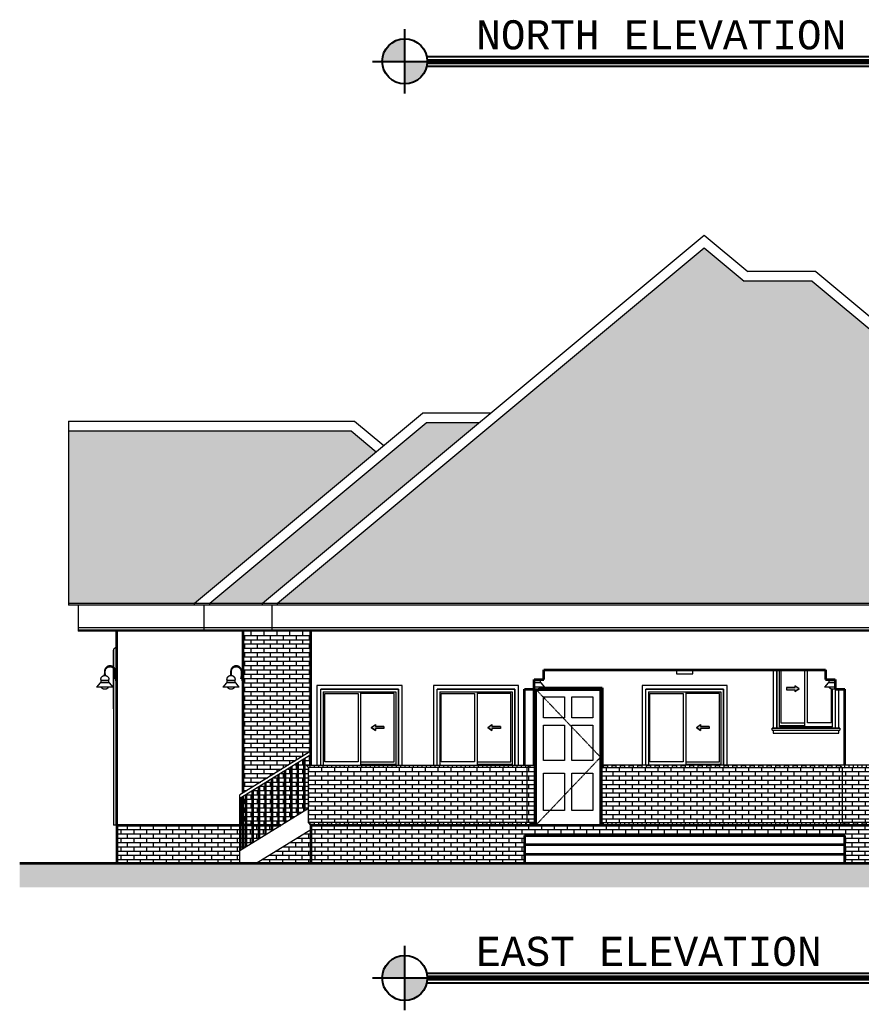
# Model space of a CAD drawing. Header units: inches. Extents: x 8351 to 42256, y 21052 to 33437.
# Drawn here: x 26727 to 27247, y 23589 to 24201 of the extents above; entities that cross this region are included whole.
import ezdxf

# ---------------------------------------------------------------- set-up
doc = ezdxf.new("R2010")
doc.units = ezdxf.units.IN
doc.header["$MEASUREMENT"] = 0
doc.linetypes.add('Dash 1_16_', pattern=[0.125, 0.0625, -0.0625])
for name, color, linetype, lineweight in [('A-CLNG', 13, 'Continuous', 13), ('A-DETL-GENF', 92, 'Continuous', 9), ('A-DOOR', 10, 'Continuous', 13), ('A-DOOR-FRAM', 31, 'Continuous', 20), ('A-FLOR-HRAL', 11, 'Continuous', 9), ('A-FLOR-PATT', 8, 'Continuous', 13), ('A-GENM', 13, 'Continuous', 9), ('A-GLAZ', 160, 'Continuous', 13), ('A-ROOF', 7, 'Continuous', 9), ('A-WALL', 7, 'Continuous', 35), ('A-WALL-PATT', 111, 'Continuous', 13), ('E-LITE-EQPM', 33, 'Continuous', 9), ('S-STRS', 14, 'Continuous', 9)]:
    doc.layers.add(name, color=color, linetype=linetype, lineweight=lineweight)
doc.styles.get("Standard").update_dxf_attribs({"font": 'consolab.ttf', "height": 11})
pattern_1 = [(0, (26909.6812, 23703.07), (0, 2.667), []), (90, (26909.6812, 23703.07), (-4, 2.667), [2.667, -2.667])]
pattern_2 = [(0, (27329.2882, 23679.07), (0, 2.667), []), (90, (27329.2882, 23679.07), (-4, 2.667), [2.667, -2.667])]
pattern_3 = [(0, (-422.607, 0), (0, 2.667), []), (90, (-422.607, 0), (-4, 2.667), [2.667, -2.667])]
pattern_4 = [(0, (105.393, 0), (0, 2.667), []), (90, (105.393, 0), (-4, 2.667), [2.667, -2.667])]

# ---------------------------------------------------------------- blocks, each defined once
blk = doc.blocks.new('M_Window-Sliding-Double - 1500 x 1200mm 2-328427-East')
at = {"layer": 'A-DETL-GENF', "lineweight": 13}
blk.add_hatch(color=256, dxfattribs=at).paths.add_polyline_path([(-310.73, 58.54), (-310.73, 59.72), (-305.48, 59.72), (-305.48, 61.03), (-310.73, 61.03), (-310.73, 62.21), (-313.36, 60.38)], flags=0)
at = {"layer": 'A-DETL-GENF'}
for p, q in [((-313.36, 60.38), (-310.73, 62.21)), ((-313.36, 60.38), (-310.73, 62.21)), ((-310.73, 62.21), (-310.73, 61.03)), ((-310.73, 62.21), (-310.73, 61.03)), ((-313.36, 60.38), (-310.73, 58.54)), ((-310.73, 58.54), (-313.36, 60.38)), ((-305.48, 61.03), (-310.73, 61.03)), ((-310.73, 61.03), (-305.48, 61.03)), ((-310.73, 59.72), (-310.73, 58.54)), ((-305.48, 59.72), (-310.73, 59.72)), ((-310.73, 59.72), (-310.73, 58.54)), ((-305.48, 59.72), (-310.73, 59.72)), ((-305.48, 61.03), (-305.48, 59.72)), ((-305.48, 61.03), (-305.48, 59.72))]:
    blk.add_line(p, q, dxfattribs=at)
at = {"layer": 'A-GLAZ', "lineweight": 9}
for p, q in [((-296.61, 84), (-344.61, 84)), ((-344.61, 37), (-344.61, 84)), ((-343, 82.39), (-343, 37)), ((-343, 82.39), (-298.22, 82.39)), ((-342.11, 81.5), (-321.48, 81.5)), ((-342.11, 39.25), (-342.11, 81.5)), ((-321.48, 81.5), (-321.48, 39.25)), ((-319.73, 37), (-319.73, 82.39)), ((-299.11, 81.5), (-319.73, 81.5)), ((-299.11, 39.25), (-299.11, 81.5)), ((-298.22, 82.39), (-298.22, 37)), ((-296.61, 37), (-296.61, 84)), ((-321.48, 39.25), (-342.11, 39.25)), ((-319.73, 39.25), (-299.11, 39.25)), ((-298.22, 37.5), (-319.73, 37.5)), ((-298.22, 37.5), (-319.73, 37.5))]:
    blk.add_line(p, q, dxfattribs=at)
blk = doc.blocks.new('M_Trim-Window-Exterior-Flat - with Sill-328430-East')
at = {"layer": 'A-GENM'}
for p, q in [((-294.24, 86.36), (-346.97, 86.36)), ((-346.97, 86.36), (-346.97, 37)), ((-294.24, 37), (-294.24, 86.36)), ((-344.61, 37), (-344.61, 84)), ((-344.61, 84), (-296.61, 84)), ((-296.61, 84), (-296.61, 37))]:
    blk.add_line(p, q, dxfattribs=at)
blk = doc.blocks.new('M_Window-Sliding-Double - 1500 x 1200mm 3-319820-East')
at = {"layer": 'A-DETL-GENF', "lineweight": 13}
blk.add_hatch(color=256, dxfattribs=at).paths.add_polyline_path([(-123.48, 82.54), (-120.86, 84.38), (-123.48, 86.21), (-123.48, 85.03), (-128.73, 85.03), (-128.73, 83.72), (-123.48, 83.72)], flags=0)
at = {"layer": 'A-DETL-GENF'}
for p, q in [((-123.48, 86.21), (-123.48, 85.03)), ((-120.86, 84.38), (-123.48, 86.21)), ((-120.86, 84.38), (-123.48, 86.21)), ((-123.48, 86.21), (-123.48, 85.03)), ((-128.73, 85.03), (-128.73, 83.72)), ((-128.73, 85.03), (-123.48, 85.03)), ((-123.48, 85.03), (-128.73, 85.03)), ((-128.73, 85.03), (-128.73, 83.72)), ((-128.73, 83.72), (-123.48, 83.72)), ((-128.73, 83.72), (-123.48, 83.72)), ((-120.86, 84.38), (-123.48, 82.54)), ((-123.48, 82.54), (-120.86, 84.38)), ((-123.48, 83.72), (-123.48, 82.54)), ((-123.48, 83.72), (-123.48, 82.54))]:
    blk.add_line(p, q, dxfattribs=at)
at = {"layer": 'A-GLAZ', "lineweight": 9}
for p, q in [((-134.61, 96), (-134.61, 60)), ((-133, 60.75), (-133, 96)), ((-132.11, 96), (-132.11, 63.25)), ((-117.48, 96), (-117.48, 60.75)), ((-115.73, 63.25), (-115.73, 96)), ((-101.11, 84.25), (-101.11, 63.25)), ((-100.22, 60.75), (-100.22, 84.06)), ((-98.61, 84), (-98.61, 60)), ((-117.48, 61.5), (-133, 61.5)), ((-117.48, 61.5), (-133, 61.5)), ((-132.11, 63.25), (-117.48, 63.25)), ((-101.11, 63.25), (-115.73, 63.25)), ((-98.61, 60), (-134.61, 60)), ((-100.22, 60.75), (-133, 60.75))]:
    blk.add_line(p, q, dxfattribs=at)
blk = doc.blocks.new('M_Trim-Window-Exterior-Flat - with Sill-319823-East')
at = {"layer": 'A-GENM'}
for p, q in [((-136.97, 96), (-136.97, 60)), ((-134.61, 60), (-134.61, 96)), ((-98.61, 84), (-98.61, 60)), ((-96.24, 60), (-96.24, 84)), ((-137.47, 59.9), (-137.47, 60)), ((-137.47, 60), (-95.74, 60)), ((-137.47, 58.82), (-137.47, 59.9)), ((-95.74, 59.9), (-137.47, 59.9)), ((-137.47, 58.82), (-95.74, 58.82)), ((-136.97, 60), (-134.61, 60)), ((-136.97, 58.82), (-136.97, 56.83)), ((-136.97, 56.83), (-96.24, 56.83)), ((-98.61, 60), (-96.24, 60)), ((-96.24, 56.83), (-96.24, 58.82)), ((-95.74, 60), (-95.74, 59.9)), ((-95.74, 59.9), (-95.74, 58.82))]:
    blk.add_line(p, q, dxfattribs=at)
blk = doc.blocks.new('M_Door-Interior-Single-6_Panel-Wood - M_Door-Interior-Single-6_Panel-Wood-335759-East')
at = {"layer": 'A-DOOR', "linetype": 'Dash 1_16_', "lineweight": 9}
for p, q in [((-283.61, 84), (-243.61, 42)), ((-243.61, 42), (-283.61, 0))]:
    blk.add_line(p, q, dxfattribs=at)
at = {"layer": 'A-DOOR', "lineweight": 9}
for p, q in [((-278.88, 66.26), (-278.88, 79.28)), ((-278.88, 79.28), (-265.87, 79.28)), ((-265.87, 79.28), (-265.87, 66.26)), ((-261.34, 79.28), (-248.33, 79.28)), ((-261.34, 66.26), (-261.34, 79.28)), ((-248.33, 79.28), (-248.33, 66.26)), ((-265.87, 66.26), (-278.88, 66.26)), ((-278.88, 39.94), (-278.88, 61.74)), ((-278.88, 61.74), (-265.87, 61.74)), ((-265.87, 61.74), (-265.87, 39.94)), ((-248.33, 66.26), (-261.34, 66.26)), ((-261.34, 39.94), (-261.34, 61.74)), ((-261.34, 61.74), (-248.33, 61.74)), ((-248.33, 61.74), (-248.33, 39.94)), ((-265.87, 39.94), (-278.88, 39.94)), ((-248.33, 39.94), (-261.34, 39.94)), ((-278.88, 9.06), (-278.88, 32.06)), ((-278.88, 32.06), (-265.87, 32.06)), ((-265.87, 32.06), (-265.87, 9.06)), ((-261.34, 32.06), (-248.33, 32.06)), ((-261.34, 9.06), (-261.34, 32.06)), ((-248.33, 32.06), (-248.33, 9.06)), ((-265.87, 9.06), (-278.88, 9.06)), ((-248.33, 9.06), (-261.34, 9.06))]:
    blk.add_line(p, q, dxfattribs=at)
at = {"layer": 'A-DOOR-FRAM'}
for p, q in [((-284.59, 84.5), (-284.59, 37)), ((-283.61, 84), (-243.61, 84)), ((-283.61, 0), (-283.61, 84)), ((-283.11, 83.5), (-244.11, 83.5)), ((-283.11, 0), (-283.11, 83.5)), ((-242.62, 84.98), (-281.23, 84.98)), ((-244.11, 83.5), (-244.11, 0)), ((-243.61, 84), (-243.61, 0)), ((-242.62, 84.98), (-242.62, 37))]:
    blk.add_line(p, q, dxfattribs=at)
blk = doc.blocks.new('Generic Models 1 - Generic Models 1-342427-East')
at = {"layer": 'A-GENM'}
for p in [(-544.61, 72), (-542.61, 0)]:
    blk.add_line(p, (-544.61, 0), dxfattribs=at)
at = {"layer": 'A-GENM', "flags": 128}
for points in [[(-544.61, 108), (-544.6, 108.08), (-544.6, 108.16), (-544.59, 108.24), (-544.58, 108.32), (-544.57, 108.4), (-544.55, 108.48), (-544.53, 108.55), (-544.51, 108.63), (-544.48, 108.7), (-544.45, 108.78), (-544.42, 108.85), (-544.38, 108.92), (-544.34, 108.99), (-544.3, 109.06), (-544.26, 109.13), (-544.21, 109.19), (-544.16, 109.26), (-544.11, 109.32), (-544.06, 109.38), (-544, 109.43), (-543.94, 109.49), (-543.88, 109.54), (-543.82, 109.59), (-543.75, 109.64), (-543.69, 109.68), (-543.62, 109.72), (-543.55, 109.76), (-543.48, 109.8), (-543.41, 109.83), (-543.33, 109.86), (-543.26, 109.89), (-543.18, 109.92), (-543.1, 109.94), (-543.03, 109.96), (-542.95, 109.97), (-542.87, 109.98), (-542.79, 109.99), (-542.71, 110), (-542.63, 110), (-542.61, 110)], [(-544.61, 97.62), (-544.61, 97.82), (-544.61, 98.81), (-544.61, 99.75), (-544.61, 100.64), (-544.61, 101.49), (-544.61, 102.29), (-544.61, 103.05), (-544.61, 103.75), (-544.61, 104.4), (-544.61, 105), (-544.61, 105.55), (-544.61, 106.05), (-544.61, 106.49), (-544.61, 106.87), (-544.61, 107.2), (-544.61, 107.48), (-544.61, 107.69), (-544.61, 107.85), (-544.61, 107.95), (-544.61, 108), (-544.61, 108)], [(-544.61, 108), (-544.61, 107.97), (-544.61, 107.88), (-544.61, 107.74), (-544.61, 107.54), (-544.61, 107.28), (-544.61, 106.97), (-544.61, 106.6), (-544.61, 106.17), (-544.61, 105.69), (-544.61, 105.16), (-544.61, 104.57), (-544.61, 103.93), (-544.61, 103.24), (-544.61, 102.5), (-544.61, 101.71), (-544.61, 100.88), (-544.61, 99.99), (-544.61, 99.07), (-544.61, 98.09), (-544.61, 97.62)], [(-544.61, 72), (-544.61, 73.44), (-544.61, 74.88), (-544.61, 76.31), (-544.61, 77.74), (-544.61, 79.15), (-544.61, 80.56), (-544.61, 81.95), (-544.61, 83.32), (-544.61, 84.68), (-544.61, 86.02), (-544.61, 87.33), (-544.61, 88.62), (-544.61, 89.89), (-544.61, 91.12), (-544.61, 92.33), (-544.61, 93.5), (-544.61, 94.64), (-544.61, 95.74), (-544.61, 96.8), (-544.61, 96.95)], [(-544.61, 96.95), (-544.61, 96.03), (-544.61, 94.94), (-544.61, 93.81), (-544.61, 92.65), (-544.61, 91.45), (-544.61, 90.22), (-544.61, 88.97), (-544.61, 87.68), (-544.61, 86.38), (-544.61, 85.04), (-544.61, 83.69), (-544.61, 82.32), (-544.61, 80.93), (-544.61, 79.53), (-544.61, 78.12), (-544.61, 76.7), (-544.61, 75.26), (-544.61, 73.83), (-544.61, 72.39), (-544.61, 72)]]:
    blk.add_lwpolyline(points, dxfattribs=at)
blk = doc.blocks.new('Generic Models 2 - Generic Models 2-343032-East')
at = {"layer": 'A-GENM'}
h = blk.add_hatch(dxfattribs=at)
h.set_pattern_fill('FP_5', color=256, style=0, pattern_type=2)
h.set_pattern_definition([(90, (-422.607, -28), (-2.667, 2e-16), []), (180, (-422.607, -28), (-2.667, -2.828), [2.667, -2.667])])
h.paths.add_polyline_path([(-289.02, 35.59), (-287.61, 37), (-425.61, 37), (-424.19, 35.59), (-309.51, 35.59)], flags=0)
h = blk.add_hatch(dxfattribs=at)
h.set_pattern_fill('FP_7', color=256, style=0, pattern_type=2)
h.set_pattern_definition([(90, (-422.607, 8), (-2.667, 2e-16), []), (180, (-422.607, 8), (-2.667, -2.828), [2.667, -2.667])])
h.paths.add_polyline_path([(-289.02, 35.59), (-284.59, 35.59), (-284.59, 37), (-287.61, 37)], flags=0)
h = blk.add_hatch(dxfattribs=at)
h.set_pattern_fill('FP_4', color=256, style=0, pattern_type=2)
h.set_pattern_definition(pattern_3)
h.paths.add_polyline_path([(-379.02, 1.59), (-289.02, 1.59), (-289.02, 35.59), (-424.19, 35.59), (-424.19, 1.59), (-390.19, 1.59)], flags=0)
h = blk.add_hatch(dxfattribs=at)
h.set_pattern_fill('FP_4', color=256, style=0, pattern_type=2)
h.set_pattern_definition(pattern_3)
h.paths.add_polyline_path([(-284.59, 1.59), (-284.59, 35.59), (-289.02, 35.59), (-289.02, 1.59)], flags=0)
h = blk.add_hatch(dxfattribs=at)
h.set_pattern_fill('FP_3', color=256, style=0, pattern_type=2)
h.set_pattern_definition([(90, (-422.607, -45), (-2.667, 2e-16), []), (180, (-422.607, -45), (-2.667, -2.828), [2.667, -2.667])])
h.paths.add_polyline_path([(-379.02, 0), (-290.61, 0), (-289.02, 1.59), (-424.19, 1.59), (-422.61, 0), (-413.77, 0)], flags=0)
h = blk.add_hatch(dxfattribs=at)
h.set_pattern_fill('FP_6', color=256, style=0, pattern_type=2)
h.set_pattern_definition([(90, (-422.607, -9), (-2.667, 2e-16), []), (180, (-422.607, -9), (-2.667, -2.828), [2.667, -2.667])])
h.paths.add_polyline_path([(-290.61, 0), (-284.59, 0), (-284.59, 1.59), (-289.02, 1.59)], flags=0)
for p, q in [((-424.19, 35.59), (-425.61, 37)), ((-425.61, 37), (-287.61, 37)), ((-289.02, 35.59), (-287.61, 37)), ((-287.61, 37), (-284.59, 37)), ((-284.59, 37), (-284.59, 35.59)), ((-424.19, 1.59), (-424.19, 35.59)), ((-289.02, 35.59), (-424.19, 35.59)), ((-289.02, 1.59), (-289.02, 35.59)), ((-284.59, 35.59), (-289.02, 35.59)), ((-284.59, 35.59), (-284.59, 1.59)), ((-422.61, 0), (-424.19, 1.59)), ((-289.02, 1.59), (-424.19, 1.59)), ((-290.61, 0), (-289.02, 1.59)), ((-284.59, 1.59), (-289.02, 1.59)), ((-284.59, 1.59), (-284.59, 0)), ((-290.61, 0), (-422.61, 0))]:
    blk.add_line(p, q, dxfattribs=at)
blk = doc.blocks.new('Generic Models 3 - Generic Models 2-343092-East')
at = {"layer": 'A-GENM'}
h = blk.add_hatch(dxfattribs=at)
h.set_pattern_fill('FP_11', color=256, style=0, pattern_type=2)
h.set_pattern_definition([(90, (105.393, -55), (-2.667, 2e-16), []), (180, (105.393, -55), (-2.667, -2.828), [2.667, -2.667])])
h.paths.add_polyline_path([(-170.48, 35.59), (-94.19, 35.59), (-95.61, 37), (-242.62, 37), (-242.62, 35.59), (-240, 35.59)], flags=0)
h = blk.add_hatch(dxfattribs=at)
h.set_pattern_fill('FP_9', color=256, style=0, pattern_type=2)
h.set_pattern_definition([(90, (105.393, -91), (-2.667, 2e-16), []), (180, (105.393, -91), (-2.667, -2.828), [2.667, -2.667])])
h.paths.add_polyline_path([(-94.19, 35.59), (106.98, 35.59), (108.39, 37), (-95.61, 37)], flags=0)
h = blk.add_hatch(dxfattribs=at)
h.set_pattern_fill('FP_10', color=256, style=0, pattern_type=2)
h.set_pattern_definition(pattern_4)
h.paths.add_polyline_path([(-95.61, 1.59), (-94.19, 1.59), (-94.19, 35.59), (-242.62, 35.59), (-242.62, 1.59), (-100.97, 1.59)], flags=0)
h = blk.add_hatch(dxfattribs=at)
h.set_pattern_fill('FP_10', color=256, style=0, pattern_type=2)
h.set_pattern_definition(pattern_4)
h.paths.add_polyline_path([(72.98, 1.59), (106.98, 1.59), (106.98, 35.59), (-94.19, 35.59), (-94.19, 1.59), (38.05, 1.59)], flags=0)
h = blk.add_hatch(dxfattribs=at)
h.set_pattern_fill('FP_12', color=256, style=0, pattern_type=2)
h.set_pattern_definition([(90, (105.393, -72), (-2.667, 2e-16), []), (180, (105.393, -72), (-2.667, -2.828), [2.667, -2.667])])
h.paths.add_polyline_path([(-105.11, 0), (-92.61, 0), (-94.19, 1.59), (-242.62, 1.59), (-242.62, 0), (-170.48, 0)], flags=0)
h = blk.add_hatch(dxfattribs=at)
h.set_pattern_fill('FP_8', color=256, style=0, pattern_type=2)
h.set_pattern_definition([(90, (105.393, -108), (-2.667, 2e-16), []), (180, (105.393, -108), (-2.667, -2.828), [2.667, -2.667])])
h.paths.add_polyline_path([(38.05, 0), (105.39, 0), (106.98, 1.59), (-94.19, 1.59), (-92.61, 0), (-31.46, 0)], flags=0)
for p, q in [((-242.62, 35.59), (-242.62, 37)), ((-95.61, 37), (-242.62, 37)), ((108.39, 37), (-95.61, 37)), ((-95.61, 37), (-94.19, 35.59)), ((108.39, 37), (106.98, 35.59)), ((-242.62, 1.59), (-242.62, 35.59)), ((-242.62, 35.59), (-94.19, 35.59)), ((-94.19, 35.59), (106.98, 35.59)), ((-94.19, 35.59), (-94.19, 1.59)), ((106.98, 35.59), (106.98, 1.59)), ((-242.62, 0), (-242.62, 1.59)), ((-242.62, 1.59), (-94.19, 1.59)), ((106.98, 1.59), (-94.19, 1.59)), ((-94.19, 1.59), (-92.61, 0)), ((106.98, 1.59), (105.39, 0)), ((105.39, 0), (-92.61, 0))]:
    blk.add_line(p, q, dxfattribs=at)
blk = doc.blocks.new('Railing - 3_4_-344619-East')
at = {"layer": 'A-FLOR-HRAL'}
for p, q in [((-426.98, 8.69), (-426.98, 40.72)), ((-426.23, 9.15), (-426.23, 41.18))]:
    blk.add_line(p, q, dxfattribs=at)
blk = doc.blocks.new('Railing - 3_4_-344617-East')
at = {"layer": 'A-FLOR-HRAL'}
for p, q in [((-430.98, 6.24), (-430.98, 38.26)), ((-430.23, 6.7), (-430.23, 38.72))]:
    blk.add_line(p, q, dxfattribs=at)
blk = doc.blocks.new('Railing - 3_4_-344615-East')
at = {"layer": 'A-FLOR-HRAL'}
for p, q in [((-434.98, 3.79), (-434.98, 35.81)), ((-434.23, 4.25), (-434.23, 36.27))]:
    blk.add_line(p, q, dxfattribs=at)
blk = doc.blocks.new('Railing - 3_4_-344613-East')
at = {"layer": 'A-FLOR-HRAL'}
for p, q in [((-438.98, 1.33), (-438.98, 33.36)), ((-438.23, 1.79), (-438.23, 33.82))]:
    blk.add_line(p, q, dxfattribs=at)
blk = doc.blocks.new('Railing - 3_4_-344611-East')
at = {"layer": 'A-FLOR-HRAL'}
for p, q in [((-442.98, -1.12), (-442.98, 30.9)), ((-442.23, -0.66), (-442.23, 31.36))]:
    blk.add_line(p, q, dxfattribs=at)
blk = doc.blocks.new('Railing - 3_4_-344609-East')
at = {"layer": 'A-FLOR-HRAL'}
for p, q in [((-446.98, -3.58), (-446.98, 28.45)), ((-446.23, -3.12), (-446.23, 28.91))]:
    blk.add_line(p, q, dxfattribs=at)
blk = doc.blocks.new('Railing - 3_4_-344607-East')
at = {"layer": 'A-FLOR-HRAL'}
for p, q in [((-450.98, -6.03), (-450.98, 25.99)), ((-450.23, -5.57), (-450.23, 26.45))]:
    blk.add_line(p, q, dxfattribs=at)
blk = doc.blocks.new('Railing - 3_4_-344605-East')
at = {"layer": 'A-FLOR-HRAL'}
for p, q in [((-454.98, -8.49), (-454.98, 23.54)), ((-454.23, -8.03), (-454.23, 24))]:
    blk.add_line(p, q, dxfattribs=at)
blk = doc.blocks.new('Railing - 3_4_-344603-East')
at = {"layer": 'A-FLOR-HRAL'}
for p, q in [((-458.98, -10.94), (-458.98, 21.08)), ((-458.23, -10.48), (-458.23, 21.54))]:
    blk.add_line(p, q, dxfattribs=at)
blk = doc.blocks.new('Railing - 3_4_-344601-East')
at = {"layer": 'A-FLOR-HRAL'}
for p, q in [((-462.98, -13.4), (-462.98, 18.63)), ((-462.23, -12.94), (-462.23, 19.09))]:
    blk.add_line(p, q, dxfattribs=at)
blk = doc.blocks.new('Railing - 3_4_-344599-East')
at = {"layer": 'A-FLOR-HRAL'}
blk.add_line((-423.36, 37), (-423.36, 42.94), dxfattribs=at)
blk = doc.blocks.new('Railing - 3_4_-344597-East')
at = {"layer": 'A-FLOR-HRAL'}
for p, q in [((-466.61, -15.62), (-466.61, 16.4)), ((-465.86, -15.16), (-465.86, 16.86))]:
    blk.add_line(p, q, dxfattribs=at)
blk = doc.blocks.new('Railing - Railing-344565-East')
for name in ['Railing - 3_4_-344599-East', 'Railing - 3_4_-344617-East', 'Railing - 3_4_-344619-East', 'Railing - 3_4_-344611-East', 'Railing - 3_4_-344613-East', 'Railing - 3_4_-344615-East', 'Railing - 3_4_-344607-East', 'Railing - 3_4_-344609-East', 'Railing - 3_4_-344601-East', 'Railing - 3_4_-344603-East', 'Railing - 3_4_-344605-East', 'Railing - 3_4_-344597-East']:
    blk.add_blockref(name, (0, 0))
blk = doc.blocks.new('Top Rail Type - Top Rail_Internal_-344575-East')
at = {"layer": 'A-FLOR-HRAL'}
for p, q in [((-422.61, 45.75), (-466.61, 18.75)), ((-422.61, 43.4), (-466.61, 16.4)), ((-466.61, 16.4), (-466.61, 18.75))]:
    blk.add_line(p, q, dxfattribs=at)
blk = doc.blocks.new('M_Wall Lamp - Bracket - 100W - 120V-351527-East')
at = {"layer": 'E-LITE-EQPM'}
for p, q in [((-550.42, 93.57), (-550.42, 92.58)), ((-549.67, 93.57), (-550.42, 93.57)), ((-549.67, 92.58), (-550.42, 92.58)), ((-550.29, 95.03), (-550.29, 93.57)), ((-549.79, 93.57), (-549.79, 95.03)), ((-549.67, 92.58), (-549.67, 93.57)), ((-543.97, 91.91), (-543.97, 90.83)), ((-543.97, 91.91), (-543.25, 91.91)), ((-543.86, 95.03), (-543.86, 91.91)), ((-543.36, 91.91), (-543.36, 95.03)), ((-542.61, 92.52), (-543.25, 92.52)), ((-543.25, 89.14), (-543.25, 92.52)), ((-552.93, 88.09), (-555.17, 85.41)), ((-547.16, 88.09), (-552.93, 88.09)), ((-552.54, 90.07), (-552.54, 89.36)), ((-552.54, 89.36), (-552.54, 88.09)), ((-547.54, 89.36), (-552.54, 89.36)), ((-552.54, 89.36), (-547.54, 89.36)), ((-552.54, 88.09), (-552.54, 87.94)), ((-547.54, 89.36), (-547.54, 90.07)), ((-547.54, 88.09), (-547.54, 89.36)), ((-547.54, 87.94), (-547.54, 88.09)), ((-544.92, 85.41), (-547.16, 88.09)), ((-543.25, 89.14), (-542.61, 89.14)), ((-544.92, 85.41), (-555.17, 85.41))]:
    blk.add_line(p, q, dxfattribs=at)
at = {"layer": 'E-LITE-EQPM', "flags": 128}
for points in [[(-543.36, 95.03), (-543.36, 95.17), (-543.37, 95.31), (-543.38, 95.45), (-543.4, 95.58), (-543.43, 95.72), (-543.46, 95.85), (-543.49, 95.99), (-543.53, 96.12), (-543.58, 96.25), (-543.63, 96.38), (-543.69, 96.51), (-543.75, 96.63), (-543.82, 96.75), (-543.89, 96.87), (-543.96, 96.99), (-544.04, 97.1), (-544.13, 97.21), (-544.22, 97.32), (-544.31, 97.42), (-544.41, 97.52), (-544.51, 97.61), (-544.62, 97.7), (-544.73, 97.79), (-544.84, 97.87), (-544.95, 97.95), (-545.07, 98.02), (-545.19, 98.09), (-545.32, 98.15), (-545.44, 98.21), (-545.57, 98.26), (-545.7, 98.31), (-545.83, 98.35), (-545.97, 98.39), (-546.1, 98.42), (-546.24, 98.45), (-546.37, 98.47), (-546.51, 98.48), (-546.65, 98.49), (-546.79, 98.5), (-546.93, 98.5), (-547.07, 98.49), (-547.2, 98.48), (-547.34, 98.46), (-547.48, 98.44), (-547.61, 98.41), (-547.75, 98.37), (-547.88, 98.33), (-548.01, 98.29), (-548.14, 98.24), (-548.27, 98.18), (-548.39, 98.12), (-548.52, 98.06), (-548.64, 97.99), (-548.75, 97.91), (-548.87, 97.83), (-548.98, 97.75), (-549.08, 97.66), (-549.19, 97.57), (-549.29, 97.47), (-549.38, 97.37), (-549.47, 97.27), (-549.56, 97.16), (-549.65, 97.05), (-549.72, 96.94), (-549.8, 96.82), (-549.87, 96.7), (-549.93, 96.57), (-549.99, 96.45), (-550.04, 96.32), (-550.09, 96.19), (-550.14, 96.06), (-550.18, 95.93), (-550.21, 95.79), (-550.24, 95.66), (-550.26, 95.52), (-550.28, 95.38), (-550.29, 95.24), (-550.29, 95.1), (-550.29, 95.03)], [(-549.79, 95.03), (-549.79, 95.15), (-549.78, 95.27), (-549.77, 95.39), (-549.76, 95.5), (-549.73, 95.62), (-549.71, 95.74), (-549.68, 95.85), (-549.64, 95.96), (-549.6, 96.08), (-549.56, 96.19), (-549.51, 96.29), (-549.46, 96.4), (-549.4, 96.5), (-549.34, 96.61), (-549.28, 96.71), (-549.21, 96.8), (-549.13, 96.9), (-549.06, 96.99), (-548.98, 97.07), (-548.89, 97.16), (-548.81, 97.24), (-548.72, 97.32), (-548.62, 97.39), (-548.53, 97.46), (-548.43, 97.53), (-548.33, 97.59), (-548.22, 97.65), (-548.12, 97.7), (-548.01, 97.75), (-547.9, 97.8), (-547.79, 97.84), (-547.68, 97.87), (-547.56, 97.91), (-547.45, 97.93), (-547.33, 97.95), (-547.21, 97.97), (-547.1, 97.99), (-546.98, 97.99), (-546.86, 98), (-546.74, 98), (-546.62, 97.99), (-546.5, 97.98), (-546.38, 97.97), (-546.27, 97.95), (-546.15, 97.92), (-546.04, 97.89), (-545.92, 97.86), (-545.81, 97.82), (-545.7, 97.78), (-545.59, 97.73), (-545.48, 97.68), (-545.38, 97.62), (-545.28, 97.56), (-545.18, 97.5), (-545.08, 97.43), (-544.98, 97.36), (-544.89, 97.28), (-544.8, 97.2), (-544.72, 97.12), (-544.64, 97.03), (-544.56, 96.95), (-544.48, 96.85), (-544.41, 96.76), (-544.35, 96.66), (-544.28, 96.56), (-544.22, 96.46), (-544.17, 96.35), (-544.12, 96.24), (-544.07, 96.14), (-544.03, 96.02), (-543.99, 95.91), (-543.96, 95.8), (-543.93, 95.68), (-543.91, 95.57), (-543.89, 95.45), (-543.87, 95.33), (-543.86, 95.21), (-543.86, 95.09), (-543.86, 95.03)], [(-552.54, 90.07), (-552.54, 90.17), (-552.54, 90.27), (-552.53, 90.37), (-552.51, 90.47), (-552.49, 90.57), (-552.47, 90.66), (-552.45, 90.76), (-552.42, 90.86), (-552.38, 90.95), (-552.35, 91.04), (-552.31, 91.14), (-552.26, 91.22), (-552.21, 91.31), (-552.16, 91.4), (-552.11, 91.48), (-552.05, 91.56), (-551.99, 91.64), (-551.92, 91.72), (-551.86, 91.79), (-551.79, 91.86), (-551.71, 91.93), (-551.64, 92), (-551.56, 92.06), (-551.48, 92.12), (-551.39, 92.17), (-551.31, 92.23), (-551.22, 92.28), (-551.13, 92.32), (-551.04, 92.36), (-550.95, 92.4), (-550.86, 92.43), (-550.76, 92.47), (-550.66, 92.49), (-550.57, 92.51), (-550.47, 92.53), (-550.37, 92.55), (-550.27, 92.56), (-550.17, 92.57), (-550.07, 92.57), (-550.04, 92.57)], [(-550.04, 92.57), (-549.94, 92.57), (-549.84, 92.56), (-549.74, 92.55), (-549.65, 92.54), (-549.55, 92.52), (-549.45, 92.5), (-549.35, 92.47), (-549.26, 92.44), (-549.16, 92.41), (-549.07, 92.37), (-548.98, 92.33), (-548.89, 92.29), (-548.8, 92.24), (-548.72, 92.19), (-548.63, 92.13), (-548.55, 92.08), (-548.47, 92.01), (-548.4, 91.95), (-548.32, 91.88), (-548.25, 91.81), (-548.18, 91.74), (-548.12, 91.66), (-548.06, 91.58), (-548, 91.5), (-547.94, 91.42), (-547.89, 91.34), (-547.84, 91.25), (-547.79, 91.16), (-547.75, 91.07), (-547.71, 90.98), (-547.68, 90.88), (-547.65, 90.79), (-547.62, 90.69), (-547.6, 90.59), (-547.58, 90.5), (-547.57, 90.4), (-547.55, 90.3), (-547.55, 90.2), (-547.54, 90.1), (-547.54, 90.07)], [(-543.61, 90.47), (-543.62, 90.47), (-543.64, 90.47), (-543.65, 90.47), (-543.67, 90.47), (-543.68, 90.48), (-543.69, 90.48), (-543.71, 90.48), (-543.72, 90.49), (-543.74, 90.49), (-543.75, 90.5), (-543.76, 90.5), (-543.78, 90.51), (-543.79, 90.52), (-543.8, 90.52), (-543.81, 90.53), (-543.82, 90.54), (-543.84, 90.55), (-543.85, 90.56), (-543.86, 90.57), (-543.87, 90.58), (-543.88, 90.59), (-543.89, 90.6), (-543.9, 90.61), (-543.9, 90.62), (-543.91, 90.64), (-543.92, 90.65), (-543.93, 90.66), (-543.93, 90.67), (-543.94, 90.69), (-543.95, 90.7), (-543.95, 90.71), (-543.96, 90.73), (-543.96, 90.74), (-543.96, 90.76), (-543.97, 90.77), (-543.97, 90.78), (-543.97, 90.8), (-543.97, 90.81), (-543.97, 90.83), (-543.97, 90.83)], [(-543.25, 90.79), (-543.25, 90.77), (-543.25, 90.76), (-543.26, 90.74), (-543.26, 90.73), (-543.26, 90.72), (-543.27, 90.7), (-543.27, 90.69), (-543.28, 90.68), (-543.29, 90.66), (-543.29, 90.65), (-543.3, 90.64), (-543.31, 90.63), (-543.32, 90.61), (-543.33, 90.6), (-543.34, 90.59), (-543.35, 90.58), (-543.36, 90.57), (-543.37, 90.56), (-543.38, 90.55), (-543.39, 90.54), (-543.4, 90.53), (-543.41, 90.53), (-543.42, 90.52), (-543.44, 90.51), (-543.45, 90.5), (-543.46, 90.5), (-543.48, 90.49), (-543.49, 90.49), (-543.5, 90.48), (-543.52, 90.48), (-543.53, 90.48), (-543.55, 90.47), (-543.56, 90.47), (-543.58, 90.47), (-543.59, 90.47), (-543.6, 90.47), (-543.61, 90.47)], [(-550.04, 84), (-550.14, 84), (-550.24, 84.01), (-550.34, 84.02), (-550.44, 84.03), (-550.54, 84.05), (-550.64, 84.07), (-550.73, 84.1), (-550.83, 84.13), (-550.92, 84.16), (-551.02, 84.2), (-551.11, 84.24), (-551.2, 84.28), (-551.29, 84.33), (-551.37, 84.38), (-551.46, 84.44), (-551.54, 84.49), (-551.62, 84.56), (-551.69, 84.62), (-551.77, 84.69), (-551.84, 84.76), (-551.91, 84.83), (-551.97, 84.91), (-552.03, 84.99), (-552.09, 85.07), (-552.15, 85.15), (-552.2, 85.23), (-552.25, 85.32), (-552.29, 85.41)], [(-547.79, 85.41), (-547.83, 85.35), (-547.87, 85.26), (-547.93, 85.17), (-547.98, 85.09), (-548.04, 85.01), (-548.1, 84.93), (-548.16, 84.85), (-548.23, 84.78), (-548.3, 84.71), (-548.38, 84.64), (-548.45, 84.57), (-548.53, 84.51), (-548.61, 84.45), (-548.69, 84.4), (-548.78, 84.34), (-548.87, 84.3), (-548.95, 84.25), (-549.05, 84.21), (-549.14, 84.17), (-549.23, 84.14), (-549.33, 84.1), (-549.42, 84.08), (-549.52, 84.06), (-549.62, 84.04), (-549.72, 84.02), (-549.82, 84.01), (-549.92, 84), (-550.02, 84), (-550.04, 84)]]:
    blk.add_lwpolyline(points, dxfattribs=at)
blk = doc.blocks.new('M_Wall Lamp - Bracket - 100W - 120V-V1-East')
at = {"layer": 'E-LITE-EQPM'}
for p, q in [((-102.93, 88.09), (-105.17, 85.41)), ((-98.58, 88.09), (-102.93, 88.09)), ((-102.54, 90), (-102.54, 89.36)), ((-102.54, 89.36), (-102.54, 88.09)), ((-98.58, 89.36), (-102.54, 89.36)), ((-102.54, 89.36), (-98.58, 89.36)), ((-102.54, 88.09), (-102.54, 87.94)), ((-98.59, 85.41), (-105.17, 85.41))]:
    blk.add_line(p, q, dxfattribs=at)
at = {"layer": 'E-LITE-EQPM', "flags": 128}
for points in [[(-100.04, 84), (-100.14, 84), (-100.24, 84.01), (-100.34, 84.02), (-100.44, 84.03), (-100.54, 84.05), (-100.64, 84.07), (-100.73, 84.1), (-100.83, 84.13), (-100.92, 84.16), (-101.02, 84.2), (-101.11, 84.24), (-101.2, 84.28), (-101.29, 84.33), (-101.37, 84.38), (-101.46, 84.44), (-101.54, 84.49), (-101.62, 84.56), (-101.69, 84.62), (-101.77, 84.69), (-101.84, 84.76), (-101.91, 84.83), (-101.97, 84.91), (-102.03, 84.99), (-102.09, 85.07), (-102.15, 85.15), (-102.2, 85.23), (-102.25, 85.32), (-102.29, 85.41)], [(-98.61, 84.45), (-98.69, 84.4), (-98.78, 84.34), (-98.87, 84.3), (-98.95, 84.25), (-99.05, 84.21), (-99.14, 84.17), (-99.23, 84.14), (-99.33, 84.1), (-99.42, 84.08), (-99.52, 84.06), (-99.62, 84.04), (-99.72, 84.02), (-99.82, 84.01), (-99.92, 84), (-100.02, 84), (-100.04, 84)]]:
    blk.add_lwpolyline(points, dxfattribs=at)
blk = doc.blocks.new('M_Wall Lamp - Bracket - 100W - 120V-V2-East')
at = {"layer": 'E-LITE-EQPM'}
for p, q in [((-280.67, 89.36), (-284.63, 89.36)), ((-284.63, 89.36), (-280.67, 89.36)), ((-280.29, 88.09), (-284.63, 88.09)), ((-280.67, 89.36), (-280.67, 90)), ((-280.67, 88.09), (-280.67, 89.36)), ((-280.67, 87.94), (-280.67, 88.09)), ((-278.04, 85.41), (-280.29, 88.09)), ((-278.04, 85.41), (-284.62, 85.41))]:
    blk.add_line(p, q, dxfattribs=at)
at = {"layer": 'E-LITE-EQPM', "flags": 128}
for points in [[(-283.17, 84), (-283.27, 84), (-283.37, 84.01), (-283.47, 84.02), (-283.57, 84.03), (-283.67, 84.05), (-283.76, 84.07), (-283.86, 84.1), (-283.96, 84.13), (-284.05, 84.16), (-284.14, 84.2), (-284.23, 84.24), (-284.32, 84.28), (-284.41, 84.33), (-284.5, 84.38), (-284.58, 84.44)], [(-280.92, 85.41), (-280.95, 85.35), (-281, 85.26), (-281.05, 85.17), (-281.11, 85.09), (-281.16, 85.01), (-281.23, 84.93), (-281.29, 84.85), (-281.36, 84.78), (-281.43, 84.71), (-281.5, 84.64), (-281.58, 84.57), (-281.65, 84.51), (-281.74, 84.45), (-281.82, 84.4), (-281.9, 84.34), (-281.99, 84.3), (-282.08, 84.25), (-282.17, 84.21), (-282.26, 84.17), (-282.36, 84.14), (-282.45, 84.1), (-282.55, 84.08), (-282.65, 84.06), (-282.74, 84.04), (-282.84, 84.02), (-282.94, 84.01), (-283.04, 84), (-283.14, 84), (-283.17, 84)]]:
    blk.add_lwpolyline(points, dxfattribs=at)
blk = doc.blocks.new('M_Ceiling Light - Flat Round - 60W - 120V-352383-East')
at = {"layer": 'E-LITE-EQPM'}
for p, q in [((-196.61, 96), (-196.61, 93.5)), ((-196.61, 93.5), (-191.61, 93.5)), ((-191.61, 93.5), (-186.61, 93.5)), ((-186.61, 93.5), (-186.61, 96))]:
    blk.add_line(p, q, dxfattribs=at)

msp = doc.modelspace()

# ---------------------------------------------------------------- hatches: boundary and pattern name
at = {"lineweight": -2, "transparency": 33554544}
h = msp.add_hatch(color=7, dxfattribs=at)
h.paths.add_polyline_path([(26964.65, 24189.28, 0.414214), (26950.72, 24175.34), (26964.65, 24175.34)])
h.paths.add_polyline_path([(26978.59, 24175.34), (26964.65, 24175.34), (26964.65, 24161.41, 0.414214)])
at = {"transparency": 33554544}
h = msp.add_hatch(dxfattribs=at)
h.set_pattern_fill('AR-RSHKE', color=8, style=0)
h.set_pattern_definition([(0, (-7191.439, 20651.825), (25.5, 12), [6, -5, 7, -3, 9, -4]), (0, (-7185.439, 20652.325), (25.5, 12), [5, -19, 4, -6]), (0, (-7173.439, 20651.075), (25.5, 12), [3, -31]), (90, (-7191.439, 20651.825), (-8.5, 12), [11.5, -36.5]), (90, (-7185.439, 20651.825), (-8.5, 12), [11.25, -36.75]), (90, (-7180.439, 20651.825), (-8.5, 12), [10.5, -37.5]), (90, (-7173.439, 20651.075), (-8.5, 12), [11.5, -36.5]), (90, (-7170.439, 20651.075), (-8.5, 12), [11.5, -36.5]), (90, (-7161.439, 20651.825), (-8.5, 12), [11, -37])])
h.paths.add_polyline_path([(27216.51, 24039.37), (27174.51, 24039.37), (27149.68, 24060.06), (26886.05, 23840.37), (27455.31, 23840.37)])
h.paths.add_polyline_path([(26947, 23933.97), (26931.51, 23946.87), (26756.68, 23946.87), (26756.68, 23840.37), (26834.68, 23840.37)])
h.paths.add_polyline_path([(27010.48, 23951.87), (26977.85, 23951.87), (26844.05, 23840.37), (26876.68, 23840.37)])
at = {"lineweight": -2, "transparency": 33554544}
h = msp.add_hatch(color=7, dxfattribs=at)
h.paths.add_polyline_path([(26964.65, 23622.52, 0.414214), (26950.72, 23608.58), (26964.65, 23608.58)])
h.paths.add_polyline_path([(26978.59, 23608.58), (26964.65, 23608.58), (26964.65, 23594.65, 0.414214)])
at = {"layer": 'A-FLOR-PATT', "lineweight": 9}
h = msp.add_hatch(dxfattribs=at)
h.set_pattern_fill('FP_2', color=256, style=0, pattern_type=2)
h.set_pattern_definition(pattern_2)
h.paths.add_polyline_path([(26862.68, 23679.57), (26862.68, 23703.07), (26786.68, 23703.07), (26786.68, 23679.57), (26835.85, 23679.57)], flags=0)
h.paths.add_polyline_path([(26863.43, 23687.91), (26864.68, 23688.68), (26864.68, 23703.07), (26863.43, 23703.07), (26863.43, 23700.37)], flags=0)
h = msp.add_hatch(dxfattribs=at)
h.set_pattern_fill('FP_2', color=256, style=0, pattern_type=2)
h.set_pattern_definition(pattern_2)
h.paths.add_polyline_path([(26874.93, 23679.57), (26906.68, 23679.57), (26906.68, 23700.37), (26872.79, 23679.57), (26874.68, 23679.57)], flags=0)
h.paths.add_polyline_path([(26864.68, 23688.68), (26866.31, 23689.67), (26866.31, 23703.07), (26864.68, 23703.07), (26864.68, 23700.37)], flags=0)
h.paths.add_polyline_path([(26867.06, 23690.13), (26870.31, 23692.13), (26870.31, 23703.07), (26867.06, 23703.07), (26867.06, 23700.37)], flags=0)
h.paths.add_polyline_path([(26871.06, 23692.59), (26874.31, 23694.58), (26874.31, 23703.07), (26871.06, 23703.07), (26871.06, 23700.37)], flags=0)
h.paths.add_polyline_path([(26875.06, 23695.04), (26878.31, 23697.04), (26878.31, 23703.07), (26875.06, 23703.07), (26875.06, 23700.37)], flags=0)
h.paths.add_polyline_path([(26879.06, 23697.5), (26882.31, 23699.49), (26882.31, 23703.07), (26879.06, 23703.07), (26879.06, 23700.37)], flags=0)
h.paths.add_polyline_path([(26883.06, 23699.95), (26886.31, 23701.95), (26886.31, 23703.07), (26883.06, 23703.07), (26883.06, 23700.37)], flags=0)
h.paths.add_polyline_path([(26887.06, 23702.41), (26888.14, 23703.07), (26887.06, 23703.07)], flags=0)
h = msp.add_hatch(dxfattribs=at)
h.set_pattern_fill('FP_2', color=256, style=0, pattern_type=2)
h.set_pattern_definition(pattern_2)
h.paths.add_polyline_path([(26950.27, 23679.57), (27035.82, 23679.57), (27035.82, 23703.07), (26906.68, 23703.07), (26906.68, 23679.57)], flags=0)
h = msp.add_hatch(dxfattribs=at)
h.set_pattern_fill('FP_2', color=256, style=0, pattern_type=2)
h.set_pattern_definition(pattern_2)
h.paths.add_polyline_path([(27038.68, 23679.57), (27038.68, 23685.07), (27038.68, 23685.07), (27038.68, 23696.74), (27224.18, 23696.74), (27224.18, 23703.07), (27035.82, 23703.07), (27035.82, 23679.57)], flags=0)
h = msp.add_hatch(dxfattribs=at)
h.set_pattern_fill('FP_2', color=256, style=0, pattern_type=2)
h.set_pattern_definition(pattern_2)
h.paths.add_polyline_path([(27236.68, 23679.57), (27434.68, 23679.57), (27434.68, 23703.07), (27224.18, 23703.07), (27224.18, 23696.74), (27236.68, 23696.74), (27236.68, 23685.07), (27236.68, 23685.07)], flags=0)
at = {"layer": 'A-WALL', "transparency": 33554687}
h = msp.add_hatch(dxfattribs=at)
h.set_pattern_fill('EARTH', color=9, scale=23)
h.set_pattern_definition([(0, (-5459.3946, 20068.678), (5.75, 5.75), [5.75, -5.75]), (0, (-5459.3946, 20070.834), (5.75, 5.75), [5.75, -5.75]), (0, (-5459.3946, 20072.9904), (5.75, 5.75), [5.75, -5.75]), (90, (-5458.676, 20073.709), (-5.75, 5.75), [5.75, -5.75]), (90, (-5456.5196, 20073.709), (-5.75, 5.75), [5.75, -5.75]), (90, (-5454.3633, 20073.709), (-5.75, 5.75), [5.75, -5.75])])
h.paths.add_polyline_path([(27506.68, 23679.57), (26726.68, 23679.57), (26726.68, 23664.57), (27506.68, 23664.57)])
at = {"layer": 'A-WALL-PATT', "lineweight": 9}
h = msp.add_hatch(dxfattribs=at)
h.set_pattern_fill('FP_1', color=256, style=0, pattern_type=2)
h.set_pattern_definition(pattern_1)
h.paths.add_polyline_path([(26867.06, 23703.07), (26870.31, 23703.07), (26870.31, 23724.15), (26867.06, 23722.16), (26867.06, 23714.45)], flags=0)
h.paths.add_polyline_path([(26864.68, 23703.07), (26866.31, 23703.07), (26866.31, 23721.7), (26864.68, 23720.7), (26864.68, 23714.45)], flags=0)
h.paths.add_polyline_path([(26864.68, 23723.05), (26870.68, 23726.73), (26870.68, 23823.07), (26864.68, 23823.07), (26864.68, 23748.82)], flags=0)
h = msp.add_hatch(dxfattribs=at)
h.set_pattern_fill('FP_1', color=256, style=0, pattern_type=2)
h.set_pattern_definition(pattern_1)
h.paths.add_polyline_path([(26887.06, 23703.07), (26888.14, 23703.07), (26890.31, 23704.4), (26890.31, 23736.43), (26887.06, 23734.43), (26887.06, 23704.66)], flags=0)
h.paths.add_polyline_path([(26871.06, 23703.07), (26874.31, 23703.07), (26874.31, 23726.61), (26871.06, 23724.61), (26871.06, 23704.32)], flags=0)
h.paths.add_polyline_path([(26875.06, 23703.07), (26878.31, 23703.07), (26878.31, 23729.06), (26875.06, 23727.07), (26875.06, 23714.45)], flags=0)
h.paths.add_polyline_path([(26882.31, 23703.07), (26882.31, 23731.52), (26879.06, 23729.52), (26879.06, 23703.07), (26880.76, 23703.07)], flags=0)
h.paths.add_polyline_path([(26883.06, 23703.07), (26886.31, 23703.07), (26886.31, 23733.97), (26883.06, 23731.98), (26883.06, 23704.66)], flags=0)
h.paths.add_polyline_path([(26891.06, 23704.86), (26894.31, 23706.86), (26894.31, 23738.88), (26891.06, 23736.89), (26891.06, 23714.45)], flags=0)
h.paths.add_polyline_path([(26895.06, 23707.32), (26898.31, 23709.31), (26898.31, 23741.33), (26895.06, 23739.34), (26895.06, 23714.45)], flags=0)
h.paths.add_polyline_path([(26899.06, 23709.77), (26902.31, 23711.76), (26902.31, 23743.79), (26899.06, 23741.79), (26899.06, 23714.45)], flags=0)
h.paths.add_polyline_path([(26903.06, 23712.22), (26905.1, 23713.48), (26905.1, 23738.66), (26903.68, 23740.07), (26905.93, 23740.07), (26905.93, 23746.01), (26903.06, 23744.25), (26903.06, 23714.45)], flags=0)
h.paths.add_polyline_path([(26870.68, 23726.73), (26906.68, 23748.82), (26906.68, 23823.07), (26870.68, 23823.07), (26870.68, 23748.82)], flags=0)

# ---------------------------------------------------------------- linework, layer by layer
at = {"lineweight": -2}
for p, q in [((26964.65, 24155.41), (26964.65, 24195.28)), ((26978.59, 24178.34), (27403.64, 24178.34)), ((26944.72, 24175.34), (26978.59, 24175.34)), ((26978.59, 24172.34), (27403.64, 24172.34)), ((26964.65, 23588.65), (26964.65, 23628.52)), ((26944.72, 23608.58), (26978.59, 23608.58)), ((26978.59, 23611.58), (27403.64, 23611.58)), ((26978.59, 23605.58), (27403.64, 23605.58))]:
    msp.add_line(p, q, dxfattribs=at)
at = {"lineweight": 70}
for p, q in [((26978.59, 24175.34), (27403.64, 24175.34)), ((26978.59, 23608.58), (27403.64, 23608.58))]:
    msp.add_line(p, q, dxfattribs=at)
at = {"lineweight": -2}
for centre in [(26964.65, 24175.34), (26964.65, 23608.58)]:
    msp.add_circle(centre, 13.94, dxfattribs=at)
at = {"layer": 'A-CLNG'}
for p, q in [((26762.68, 23825.32), (27458.68, 23825.32)), ((26762.68, 23825.32), (26762.68, 23823.07)), ((27458.68, 23823.07), (26762.68, 23823.07)), ((26840.68, 23823.07), (26840.68, 23825.32)), ((26882.68, 23823.07), (26882.68, 23825.32))]:
    msp.add_line(p, q, dxfattribs=at)
at = {"layer": 'A-ROOF'}
for p, q in [((26876.68, 23840.37), (27149.68, 24067.87)), ((27149.68, 24067.87), (27176.68, 24045.37)), ((26886.05, 23840.37), (27149.68, 24060.06)), ((27149.68, 24060.06), (27174.51, 24039.37)), ((27218.68, 24045.37), (27176.68, 24045.37)), ((27218.68, 24045.37), (27464.68, 23840.37)), ((27216.51, 24039.37), (27174.51, 24039.37)), ((27216.51, 24039.37), (27455.31, 23840.37)), ((26834.68, 23840.37), (26975.68, 23957.87)), ((27017.68, 23957.87), (26975.68, 23957.87)), ((26756.68, 23952.87), (26933.68, 23952.87)), ((26756.68, 23952.87), (26756.68, 23839.07)), ((26844.05, 23840.37), (26977.85, 23951.87)), ((26933.68, 23952.87), (26951.68, 23937.87)), ((27010.48, 23951.87), (26977.85, 23951.87)), ((26756.68, 23946.87), (26931.51, 23946.87)), ((26931.51, 23946.87), (26947, 23933.97)), ((26756.68, 23840.37), (27464.68, 23840.37)), ((27464.68, 23839.07), (26756.68, 23839.07)), ((26762.68, 23839.07), (26762.68, 23825.32)), ((26834.68, 23839.07), (26834.68, 23840.37)), ((26840.68, 23825.32), (26840.68, 23839.07)), ((26844.05, 23839.07), (26844.05, 23840.37)), ((26876.68, 23839.07), (26876.68, 23840.37)), ((26882.68, 23825.32), (26882.68, 23839.07)), ((26886.05, 23839.07), (26886.05, 23840.37)), ((27458.68, 23823.57), (26762.68, 23823.57))]:
    msp.add_line(p, q, dxfattribs=at)
at = {"layer": 'A-WALL'}
for p, q in [((26786.68, 23703.07), (26786.68, 23823.07)), ((26864.68, 23723.05), (26864.68, 23823.07)), ((26906.68, 23740.07), (26906.68, 23823.07)), ((27050.68, 23793.07), (27050.68, 23799.07)), ((27050.68, 23799.07), (27224.68, 23799.07)), ((27224.68, 23799.07), (27224.68, 23793.07)), ((27044.68, 23787.07), (27044.68, 23793.07)), ((27044.68, 23793.07), (27050.68, 23793.07)), ((27224.68, 23793.07), (27230.68, 23793.07)), ((27230.68, 23793.07), (27230.68, 23787.07)), ((27038.68, 23740.07), (27038.68, 23787.07)), ((27038.68, 23787.07), (27044.68, 23787.07)), ((27044.7, 23740.07), (27044.7, 23787.57)), ((27048.06, 23788.05), (27086.67, 23788.05)), ((27086.67, 23788.05), (27086.67, 23740.07)), ((27230.68, 23787.07), (27236.68, 23787.07)), ((27236.68, 23740.07), (27236.68, 23787.07)), ((26864.68, 23703.07), (26864.68, 23720.7)), ((26786.68, 23703.07), (26862.68, 23703.07)), ((26786.68, 23703.07), (26786.68, 23679.57)), ((26866.31, 23703.07), (26863.43, 23703.07)), ((26864.68, 23703.07), (26864.68, 23688.68)), ((26870.31, 23703.07), (26867.06, 23703.07)), ((26871.06, 23703.07), (26874.31, 23703.07)), ((26875.06, 23703.07), (26878.31, 23703.07)), ((26879.06, 23703.07), (26882.31, 23703.07)), ((26883.06, 23703.07), (26886.31, 23703.07)), ((26887.06, 23703.07), (26888.14, 23703.07)), ((26906.68, 23703.07), (26906.68, 23679.57)), ((26906.68, 23703.07), (27038.68, 23703.07)), ((27038.68, 23703.07), (27236.68, 23703.07)), ((27236.68, 23703.07), (27434.68, 23703.07)), ((27038.68, 23696.74), (27038.68, 23685.07)), ((27038.68, 23696.74), (27236.68, 23696.74)), ((27236.68, 23685.07), (27236.68, 23696.74)), ((27038.68, 23691.07), (27236.68, 23691.07)), ((27038.68, 23685.07), (27236.68, 23685.07)), ((27038.68, 23685.07), (27038.68, 23679.57)), ((27236.68, 23679.57), (27236.68, 23685.07)), ((26726.68, 23679.57), (27506.68, 23679.57)), ((26726.68, 23679.57), (27506.68, 23679.57))]:
    msp.add_line(p, q, dxfattribs=at)
at = {"layer": 'S-STRS'}
for p, q in [((26862.68, 23687.45), (26905.1, 23713.48)), ((26872.79, 23679.57), (26906.68, 23700.37)), ((26862.68, 23679.57), (26862.68, 23687.45))]:
    msp.add_line(p, q, dxfattribs=at)

# ---------------------------------------------------------------- block references
at = {"layer": 'A-DOOR'}
msp.add_blockref('M_Door-Interior-Single-6_Panel-Wood - M_Door-Interior-Single-6_Panel-Wood-335759-East', (27329.29, 23703.07), dxfattribs=at)
at = {"layer": 'A-FLOR-HRAL'}
for name in ['Top Rail Type - Top Rail_Internal_-344575-East', 'Railing - Railing-344565-East']:
    msp.add_blockref(name, (27329.29, 23703.07), dxfattribs=at)
at = {"layer": 'A-GENM'}
for name, p in [('Generic Models 1 - Generic Models 1-342427-East', (27329.29, 23703.07)), ('M_Trim-Window-Exterior-Flat - with Sill-319823-East', (27329.29, 23703.07)), ('M_Trim-Window-Exterior-Flat - with Sill-328430-East', (27257.29, 23703.07)), ('M_Trim-Window-Exterior-Flat - with Sill-328430-East', (27329.29, 23703.07)), ('M_Trim-Window-Exterior-Flat - with Sill-328430-East', (27458.29, 23703.07)), ('Generic Models 2 - Generic Models 2-343032-East', (27329.29, 23703.07)), ('Generic Models 3 - Generic Models 2-343092-East', (27329.29, 23703.07))]:
    msp.add_blockref(name, p, dxfattribs=at)
at = {"layer": 'A-GLAZ'}
for name, p in [('M_Window-Sliding-Double - 1500 x 1200mm 3-319820-East', (27329.29, 23703.07)), ('M_Window-Sliding-Double - 1500 x 1200mm 2-328427-East', (27257.29, 23703.07)), ('M_Window-Sliding-Double - 1500 x 1200mm 2-328427-East', (27329.29, 23703.07)), ('M_Window-Sliding-Double - 1500 x 1200mm 2-328427-East', (27458.29, 23703.07))]:
    msp.add_blockref(name, p, dxfattribs=at)
at = {"layer": 'E-LITE-EQPM'}
for name, p in [('M_Wall Lamp - Bracket - 100W - 120V-351527-East', (27329.29, 23703.07)), ('M_Wall Lamp - Bracket - 100W - 120V-351527-East', (27407.29, 23703.07)), ('M_Ceiling Light - Flat Round - 60W - 120V-352383-East', (27329.29, 23703.07)), ('M_Wall Lamp - Bracket - 100W - 120V-V2-East', (27329.29, 23703.07)), ('M_Wall Lamp - Bracket - 100W - 120V-V1-East', (27329.29, 23703.07))]:
    msp.add_blockref(name, p, dxfattribs=at)

# ---------------------------------------------------------------- texts
at = {"lineweight": -2, "char_height": 18, "attachment_point": 1}
for s, insert in [('NORTH ELEVATION', (27008.82, 24200.77)), ('EAST ELEVATION', (27008.82, 23634.01))]:
    msp.add_mtext_dynamic_manual_height_columns(s, width=379.0935, gutter_width=90, heights=[0], dxfattribs=dict(at, insert=insert))

doc.saveas('drawing.dxf')
